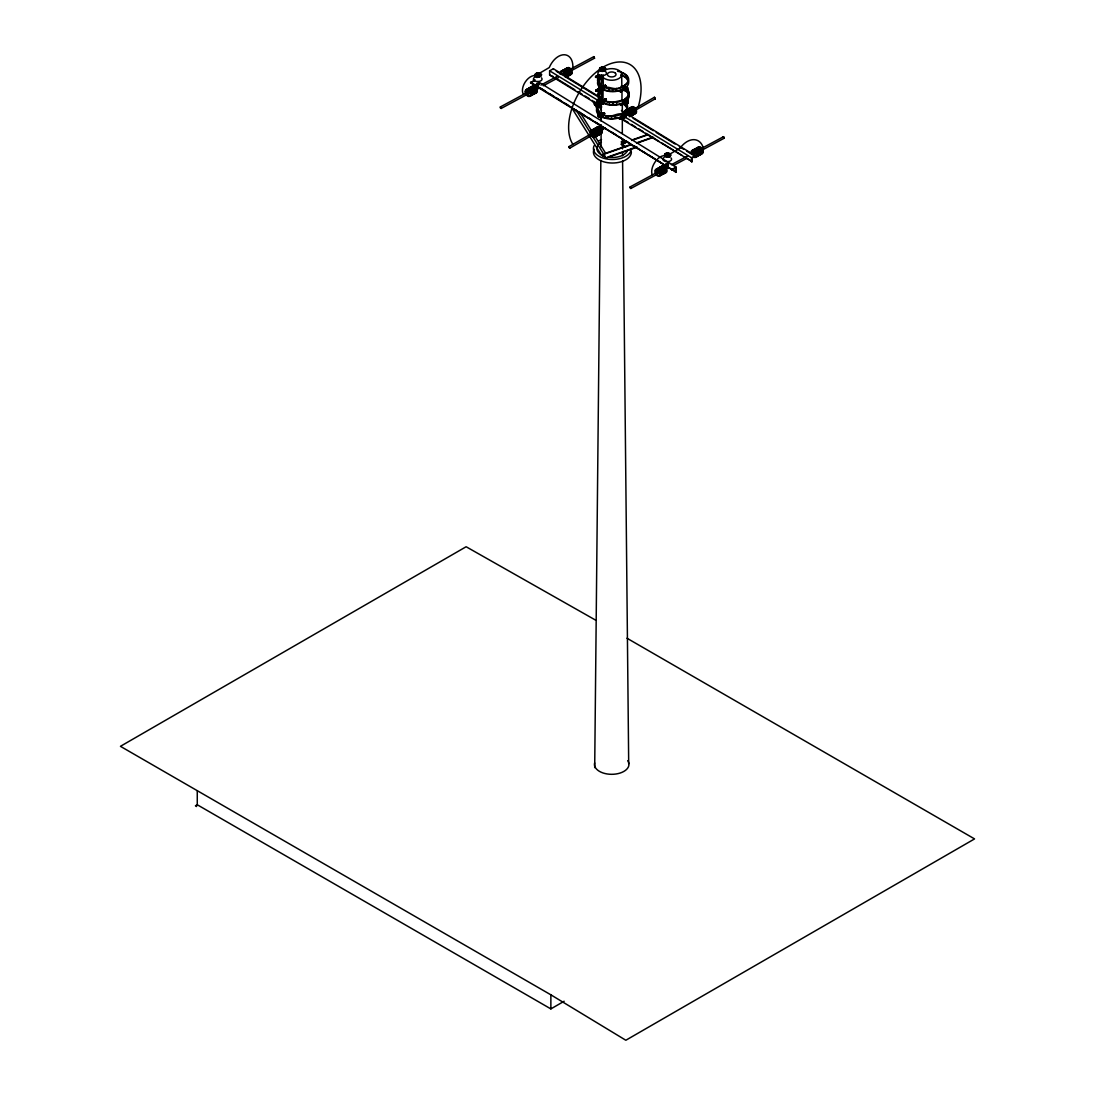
<?xml version="1.0" encoding="UTF-8"?>
<svg xmlns="http://www.w3.org/2000/svg" width="1095" height="1095" viewBox="0 0 1095 1095"><rect width="100%" height="100%" fill="white"/><g stroke="black" fill="none" stroke-linecap="round" stroke-linejoin="round"><path stroke-width="1.5" d="M594.694 767.622L600.84 160.609M600.977 146.935L601.114 133.248M601.169 128.129L601.196 124.707M601.237 121.285L601.278 102.328M601.456 99.056L601.566 88.791M601.593 85.383L601.702 75.117M597.678 102.67C597.938 105.435 595.926 96.757 599.43 101.096M598.075 89.557L599.54 89.708L598.924 86.437L600.977 85.259L599.814 86.327L602.14 87.668C608.286 84.972 616.211 92.158 622.453 86.395C623.876 86.218 625.382 87.326 626.23 88.408C627.64 93.732 620.468 87.668 621.262 91.405M600.347 85.615L599.554 84.644A15.056 8.692 0 0 1 599.554 75.938M625.368 90.789C628.051 89.598 622.371 84.26 620.126 87.819A15.056 8.692 0 0 1 605.07 87.819L604.07 87.34M601.826 114.236C604.727 112.087 601.757 115.235 604.002 115.167A15.056 8.692 0 0 0 619.058 115.167L622.015 114.14L624.67 115.796L624.807 118.096L625.122 115.659L623.37 115.454L624.903 115.016L624.684 116.221M626.422 100.85L625.902 104.422L627.065 101.329M627.367 87.162L627.065 90.118L627.777 89.653C630.022 86.19 621.111 86.341 626.682 84.041A15.056 8.692 0 0 0 617.539 71.284M626.326 115.44L626.053 117.48L625.916 114.729M628.229 101.465L628.229 103.245C626.176 105.709 630.583 97.715 625.259 99.262M698.364 152.684L698.131 151.534M595.653 76.992L596.98 75.76L597.788 76.759M595.981 77.115L596.392 76.321L596.843 77.02M598.322 75.007L595.899 77.375M598.185 75.227C595.201 75.555 597.5 78.785 595.666 76.54M596.31 77.102L596.912 75.829M596.912 76.39L596.269 77.416M598.623 74.912C599.663 76.198 595.502 76.636 599.43 75.295M595.488 76.636C595.899 79.524 599.554 73.379 596.953 77.348M597.528 75.774L598.212 76.034M596.241 91.227L595.94 90.228M595.803 103.792L594.462 104.723L596.734 104.176M596.145 90.721L598.089 89.585M594.64 104.956C597.624 105.448 595.023 102.15 594.612 104.463M598.828 90.118L596.364 89.995L596.679 91.049M598.869 74.665L598.144 75.185M594.763 104.723L595.132 103.573M596.282 90.967C596.652 90.515 600.019 87.997 597.418 90.94M598.842 88.873L596.734 89.749L596.556 91.309M597.569 103.614C595.269 100.986 594.804 106.817 595.844 103.724M596.269 102.998L595.502 104.887M596.953 90.871L597.131 89.544M597.678 76.595L598.431 75.87M595.338 104.778L595.529 104.271M595.748 103.532C597.035 100.576 597.541 104.518 598.404 102.998M598.13 90.132C596.857 91.186 596.967 88.627 599.444 89.735M598.979 76.075L598.5 75.103M597.555 89.379L597.322 90.515M599.252 75.692L597.897 76.801M598.198 89.9C600.375 91.104 597.897 87.395 597.966 90.036M596.255 104.381L595.666 103.354M597.213 102.971C597.158 105.024 596.351 101.465 597.391 103.806M596.967 103.97L597.213 102.574M597.213 102.451L596.446 104.34L595.365 103.436M598.486 90.214L598.253 89.27M598.691 88.955L599.54 88.23L599.143 89.913M599.485 87.6L601.525 89.845L601.525 88.134L600.046 87.271L599.485 89.311L598.842 88.64M596.843 103.806C600.046 103.765 597.459 100.713 598.376 102.862M598.951 89.941L598.486 88.969M599.376 89.215C597.925 86.984 599.129 91.651 596.679 91.186M598.226 103.176L598.376 101.698M598.253 89.461L599.198 89.872L598.951 88.709M598.568 102.56C598.007 101.096 596.255 103.026 597.145 103.943M596.857 102.547L598.157 102.424M598.431 101.876L598.376 103.149L595.475 104.312M600.881 87.942L601.347 88.914L600.594 88.832M603.496 114.482C603.03 111.786 603.044 115.947 599.389 115.317M601.744 103.341L600.922 101.575L600.936 104.641L597.514 108.145L597.021 110.321L597.514 105.462L599.307 102.862L598.431 101.315L597.309 102.396M599.526 116.522L600.731 114.551L601.073 118.137L602.606 117.288L604.002 117.849A15.056 8.692 0 0 0 619.058 117.849L621.727 116.741L624.301 118.137M601.319 74.898L601.347 86.765L605.891 85.807M619.852 90.228C614.459 92.213 608.683 91.145 603.454 89.626C600.676 86.957 606.082 85.232 603.906 87.545M601.757 103.217L599.937 101.192L599.937 102.903L599.937 101.192M601.347 86.505C603.797 86.067 605.59 86.204 603.783 87.025M599.649 114.989L600.868 115.071M603.797 86.614L600.895 86.642L603.851 86.094M604.029 86.231L605.138 85.259M602.578 114.934C601.785 112.114 598.992 117.767 602.729 114.605M602.839 86.587C605.727 83.918 604.043 89.325 604.043 86.272M600.909 115.413L601.675 114.605M604.029 86.122L604.372 86.642M604.864 85.437L604.618 86.176M601.114 114.893C601.292 115.632 600.758 113.948 602.962 114.304C610.066 120.587 618.47 109.993 624.875 115.358M603.838 86.957L605.261 85.3L605.754 86.081M603.742 100.015C605.015 104.312 608.752 95.073 603.427 100.877M604.796 86.929L605.754 86.012M605.193 86.573L605.439 85.287M601.634 115.249L600.854 114.688L601.401 115.55M601.634 114.469L603.194 114.578M604.81 86.683L605.946 86.163M604.276 85.78L605.48 86.409L605.384 85.451M601.1 114.332C603.619 111.827 606.26 114.222 603.454 113.182M606.397 99.741C604.686 99.166 602.825 100.316 604.741 100.918M605.275 99.139C606.876 101.616 603.701 96.894 604.549 103.258L608.136 104.367M602.975 113.332L604.221 113.866L603.496 113.51M605.07 100.494L603.769 99.919L602.401 101.287M604.727 99.96L606.274 100.028M602.524 114.482L602.592 113.551L603.112 114.099M604.221 112.977L602.401 113.798L603.167 113.223M625.847 102.369L626.778 102.163L623.383 99.932L613.049 102.259L604.016 101.096L604.303 100.056M603.413 113.004L602.442 113.565L603.879 114.263M604.974 100.548L604.837 99.864M602.825 113.346C605.686 112.251 602.948 115.057 603.742 113.415M603.797 112.785C602.839 112.525 605.015 114.619 604.194 112.648M605.165 99.316L605.631 100.288M605.275 99.426L605.07 100.11M605.768 100.288L605.549 99.097M606.028 99.837L604.933 100.808L605.193 100.069M622.083 91.036L620.331 91.829L620.454 90.392M620.098 91.213C620.783 88.353 622.658 92.226 620.851 90.748M623.164 90.173C622.932 88.736 620.947 92.213 620.865 90.775M620.057 91.09L620.797 90.296M622.056 90.091C623.438 89.858 621.016 90.351 620.441 91.638M620.372 90.461L621.755 90.269M621.741 89.886L623.041 88.9L623.151 90.31M620.276 104.668L625.026 101.835M621.686 117.028C620.769 117.863 617.854 119.957 620.564 117.055M620.304 104.723C621.057 105.709 622.549 102.752 622.768 104.093M622.672 90.105L623.753 88.49L621.96 89.544M621.837 117.275L619.264 118.424M621.07 103.915C621.44 104.764 622.521 104.737 624.862 101.821M622.261 89.379L622.439 90.721L624.711 88.462M620.797 105.161L621.741 104.614L620.769 104.093M621.084 90.05L621.385 91.323L622.713 90.324M622.932 89.585C624.889 89.229 623.329 88.093 623.342 90.283L624.862 88.722M619.606 118.849L619.606 117.712L619.168 118.807M620.208 118.37L619.962 117.507M619.045 118.137C621.207 119.752 617.046 117.795 621.248 118.233M621.714 104.983L621.604 103.97M622.247 103.231C620.181 105.353 622.316 104.586 623.055 102.916M623.164 89.927L625.135 89.831L624.506 87.723L623.014 88.585L623.876 89.106M623.37 90.05L624.123 89.379M621.618 118L620.673 117.097L622.453 117.439M622.959 100.357C620.468 110.937 627.134 96.1 620.578 101.411A15.056 8.692 0 0 1 605.521 101.411L604.522 100.932M621.193 116.713L621.139 117.904M622.672 103.067L622.644 103.929M620.906 118.328L620.92 117.466M622.795 116.344L620.427 117.165L620.906 118.205L621.85 117.863L620.454 118.233M622.699 104.189L622.111 104.244M625.149 87.778C624.177 88.449 628.42 87.668 624.369 88.175M622.138 116.166L621.371 118.055L623.041 116.207M623.151 115.947C620.003 117.083 623.849 117.329 621.139 116.754M623.835 102.314C625.053 103.272 623.11 103.122 620.578 104.093A15.056 8.692 0 0 1 605.521 104.093C603.194 103.573 603.756 99.809 605.603 100.398M621.809 116.672L624.068 117.179L623.438 115.071L621.946 115.933L622.809 116.453M623.835 103.245C628.065 102.807 620.509 101.63 625.587 103.423L624.958 101.315L623.726 101.602L623.726 103.053M623.808 102.643L624.259 103.601L624.396 102.081M622.713 115.988L621.7 116.371L622.439 116.084M623.876 103.505L625.272 103.012M622.425 116.084L622.507 117.48L623.274 116.07M623.644 115.796L623.37 117.014L622.672 115.947M625.615 114.058A15.056 8.692 0 0 0 623.219 103.56L625.067 102.862M623.726 115.126L624.916 114.77M622.631 117.261L623.986 116.426M624.67 115.153L623.493 115.386M626.942 101.233L626.326 101.192M627.065 102.998L625.806 102.725L626.189 101.89M536.632 76.937L536.523 76.185C549.758 69.834 533.046 83.179 535.893 74.214L536.509 73.214L539.63 73.228M535.058 75.445L535.893 73.502M541.081 74.665L539.63 76.185L536.523 76.185M599.54 69.574L601.702 67.165L604.098 67.356L599.978 70.436L599.54 69.574A49.33 28.511 -60.1 0 0 572.959 144.458M601.702 67.165L599.622 68.424L599.978 70.436C603.14 73.735 608.601 67.863 602.469 67.794M670.605 155.463L670.167 153.902L669.77 156.708L666.157 157.023L664.583 155.545L665.418 154.299M652.319 174.967A12.045 6.762 -58.6 0 1 654.837 162.361A12.045 6.762 -58.6 0 1 665.021 155.709C675.41 152.821 663.146 151.274 664.706 155.996M670.605 154.765C670.551 157.543 665.897 155.449 666.157 157.023L668.799 155.394M600.156 115.646L600.156 116.44L599.471 116.043M598.089 80.291L600.033 76.102L600.033 78.785L598.089 82.974L598.089 80.291L600.881 85.218M598.541 93.883L600.484 89.694L600.484 92.377L598.541 96.565L598.541 93.883L599.033 98.728M603.044 74.898L603.372 87.066M601.319 102.916L602.825 103.56M527.489 92.09L528.296 91.665M597.295 132.796L597.295 131.989M664.528 170.355L664.035 168.685M561.858 73.926L562.939 73.844L563.487 75.719M564.733 75.035L564.418 73.392M571.015 71.627L571.015 70.573M593.777 56.653L594.489 58.199L593.777 56.653L569.551 69.669M629.132 114.113L629.132 113.059M630.378 113.428L630.241 112.06M697.022 153.574L697.022 152.52M595.885 76.623L597.213 77.102L596.734 76.007M596.351 76.349L597.145 75.692M596.57 77.553L597.336 77.102M595.872 90.461L596.652 89.817M598.253 89.872L598.308 88.873M597.706 90.146L597.487 90.871L596.884 90.242M599.225 89.01L599.321 87.504M597.802 90.242L599.225 89.42M599.485 88.189L598.801 89.174M597.117 102.574L595.31 103.669L595.434 104.846M604.796 85.615L603.331 86.888M596.2 104.477L598.021 103.464M603.975 87.477L604.714 86.847M597.651 102.328L598.513 101.999M597.541 101.835L599.033 100.973L599.047 101.986M598.363 101.917L599.088 102.451M605.508 86.587L604.317 86.833M601.702 102.519L600.922 101.575L601.511 101.986M601.087 101.465L600.785 102.533L601.757 102.355M599.033 96.045L601.579 98.988L600.279 99.919L602.592 101.26L604.385 100.329M603.783 99.905L603.92 100.425M603.879 101.246L604.002 103.573L602.592 104.381L599.499 102.601L599.499 99.919L600.936 99.084M599.006 115.454L600.347 115.536M597.021 107.638L600.347 114.77M600.142 114.893L601.333 114.414L601.826 115.235M602.209 114.003L601.675 114.975M602.332 115.153L602.291 114.414M603.797 114.332L603.153 114.469M603.742 113.018L604.495 113.825L602.839 114.893M620.29 90.721L621.454 90.817M621.002 90.31L622.097 89.434M620.974 91.638L621.248 90.885M599.512 88.298L598.732 88.763L602.14 90.803L603.55 89.982C604.604 83.644 602.223 90.474 605.07 90.502A15.056 8.692 0 0 0 620.126 90.502L623.041 89.242M622.398 90.83L621.85 89.694L623.069 89.051M623.876 87.655L623.014 88.585M623.096 89.858L624.533 90.187L624.903 89.106M625.738 88.462L625.642 87.792M625.437 102.355C622.028 102.492 622.521 104.408 620.578 105.298M623.315 104.148L623.452 103.135L622.672 103.587M622.193 103.628L621.946 104.367M624.793 101.972L624.259 103.039M623.466 102.177L624.328 101.246M625.875 101.671L626.094 100.986M623.301 102.615L624.985 103.779L625.847 102.848M618.839 118.082L619.619 117.603M625.751 102.3L623.548 100.384M627.052 101.78L625.984 102.396M620.071 117.439C622.371 117.014 620.755 118.328 621.481 114.099M620.14 118.849L620.413 118.096M622.603 115.892L621.96 117.439M621.084 118.301L621.193 117.275M622.809 115.002L621.946 115.933M621.495 117.754L621.85 116.7L624.068 117.179M623.466 117.535L624.328 116.604M625.218 99.097L627.134 97.619A15.056 8.692 0 0 0 627.134 88.928M601.1 71.066C603.222 71.722 610.421 65.344 600.991 70.313L600.991 71.011L605.111 67.931M537.07 86.56L537.084 87.86M661.9 171.888L661.9 170.601M724.288 138.162L723.357 136.711L724.288 138.162L701.84 150.248M536.413 84.726L537.07 83.371L536.413 84.726L538.357 85.369L538.357 83.371L539 84.726M536.413 84.014L539 84.014M603.468 88.75L602.825 89.393L602.825 87.285M665.938 164.113L667.882 163.47L667.882 165.468L666.595 165.468L665.938 164.113L668.525 164.113M665.938 164.811L668.525 164.811M528.899 91.556L500.333 106.94L500.333 107.926L501.168 108.446L528.228 93.869M501.168 108.446L500.333 106.94M594.489 58.199L570.385 71.175M631.35 110.061L632.13 110.006M699.253 149.522L700.02 149.468M596.036 76.294L595.461 77.252M596.378 76.13L598.897 74.816L598.855 75.911M597.432 75.596L599.554 75.062A4.312 2.491 0 0 0 605.918 74.46L606.343 73.858A4.312 2.491 0 0 0 605.234 71.462M599.43 75.747L597.24 76.554M596.104 90.584L597.432 89.338M596.707 91.35L597.76 90.556M604.481 87.217L605.343 86.094M594.393 104.121L595.201 103.505L595.557 104.655M594.859 103.874L596.57 103.341M596.364 104.422L597.418 103.628M604.823 99.289L603.824 100.329M622.85 89.023L625.396 89.256M620.66 91.857L621.522 90.885M624.821 88.038L625.861 87.381M625.916 88.668L626.6 88.189M600.813 114.482L599.389 115.235M601.771 113.921L600.607 115.591M599.54 115.03L602.88 113.757M592.573 133.001L569.003 146.607L569.003 147.606L569.865 148.099L593.435 134.493M604.563 113.894L603.359 114.414M569.865 148.099L569.126 146.566M620.619 104.942L621.618 103.573M622.768 104.49L623.999 102.725M624.424 103.532L625.505 102.67M619.825 119.054L620.892 118.274M620.536 118.643L622.111 117.275M623.726 116.59L622.371 116.59M654.44 97.277L655.303 98.769L654.44 97.277L633.813 109.185M537.097 83.672L537.713 84.52L538.138 83.59M537.097 84.37L537.932 85.205L538.138 84.288M600.033 78.785L602.004 77.307M630.104 116.33A3.874 2.176 61.4 0 0 628.598 110.992A3.874 2.176 61.4 0 0 625.122 111.225L623.041 112.949L626.053 114.674L625.587 116.207M667.841 165.167C666.855 162.772 666.595 166.618 667.238 164.811M601.073 115.016L598.746 113.675L599.923 112.539M528.283 91.35L529.104 91.432M657.506 171.354L657.356 172.736M662.995 171.299L662.981 169.615M537.891 76.089L540.643 73.803M599.978 69.738L604.098 67.356M598.924 86.532L599.622 86.122M598.924 88.367L599.499 86.081M599.239 86.341L602.14 88.12L603.701 87.258M597.391 100.288L599.814 100.863M601.045 100.808L601.949 101.287M624.506 87.723L623.274 88.011M624.314 87.887L624.52 89.037M601.976 101.725L601.415 103.751L601.976 101.725L600.498 100.863M623.904 90.118L623.507 88.736M603.728 103.286L602.592 103.943L600.279 102.601M601.073 118.137L597.979 116.357L597.979 113.675L599.417 112.826L598.486 111.977A15.056 8.692 0 0 1 598.486 103.286M598.417 114.934L600.457 115.468L600.457 117.179L598.417 114.934L598.417 116.645M623.726 101.602L624.958 101.315M625.806 100.877L626.491 100.288L627.832 101.561M625.245 103.204L626.094 101.383M625.806 102.56L627.818 100.754M599.937 128.745L602.88 127.047M622.206 115.345L623.438 115.071M622.836 115.413L624.123 115.742M624.725 115.892L626.299 114.51L626.696 115.084M602.277 129.388L605.22 127.691M622.836 117.466L623.438 117.124L622.316 116.07M636.154 109.828L655.303 98.769M625.546 116.754L624.287 116.481M666.047 156.284L679.995 148.222A21.051 13.592 -66.7 0 1 703.442 148.537M564.158 1001.241L550.867 1008.906L197.264 804.757L195.403 805.824L196.621 806.522M657.219 172.326L630.036 186.958L630.022 187.82L630.857 188.463L657.917 173.9M630.857 188.463L630.145 186.903M601.744 106.968L549.622 75.035L549.622 70.805L553.386 68.752L601.169 98.03M549.622 75.035L553.139 76.458M624.916 116.946L691.534 157.748L695.298 155.709L692.163 158.118L692.163 161.636L622.028 119.396M537.864 81.523L676.108 167.124L676.108 172.052L530.569 82.823L534.976 79.743M530.569 82.823L534.346 80.784M540.93 85.081L557.506 76.157M543.271 85.78L558.341 77.663M671.358 164.715L687.742 155.901M692.204 153.492L696.666 151.083M701.142 148.674L723.603 136.656M673.548 165.468L686.948 158.255M530.569 82.125L671.687 169.492L676.108 167.124M667.663 164.537C668.032 162.211 665.623 165.605 667.238 164.113M624.342 142.651L627.408 141.57M632.007 139.968L647.35 134.603M627.106 142.063L620.961 144.198L625.71 147.072M631.705 140.447L648.582 134.548M603.304 154.066L630.925 144.417M636.879 142.788L652.374 137.368M636.565 143.281L653.619 137.313M608.081 156.927L635.976 147.182M637.222 147.127L606.219 157.954L601.47 155.093L630.624 144.91L635.908 146.675M596.31 76.321L596.145 76.472M596.693 77.334L598.527 76.212L598.034 75.377M597.678 89.201L599.417 88.668M604.235 87.189L605.631 86.546M597.172 91.077L596.269 91.282M624.437 88.106L625.669 87.545M622.576 89.16L624.259 88.982M623.466 90.064L624.711 89.284M604.44 99.508L605.932 99.111M601.059 101.274L602.031 101.287M597.514 103.587L599.116 102.355M625.628 101.26L626.655 101.123M622.507 104.463L623.945 103.806M621.796 104.874L623 104.353M620.892 105.435L622.056 104.901M623.397 115.413L624.602 114.893M620.797 116.919L622.001 116.385M621.303 116.795L620.208 117.849M621.686 117.808L622.904 117.288M541.081 75.363L540.15 74.159L536.509 73.214M617.977 104.367L620.304 103.82M605.439 117.849L611.53 118.684L617.621 117.849M670.167 154.6L666.745 153.136M537.234 86.464L538.11 86.861M598.445 129.361L599.321 129.757M609.299 101.972L609.299 104.655L613.049 104.942L616.813 104.655L616.813 101.972M601.292 101.26L602.825 101.452L602.825 100.151M596.843 75.856L597.541 75.897M596.611 75.993L597.336 76.664M603.701 86.108L604.426 86.286M600.717 87.655L601.114 87.819M600.594 88.052L601.128 88.873M596.118 90.132L597.076 90.899M605.905 98.878L605.357 100.316M625.957 101.082L626.682 101.986M604.96 99.44L604.166 100.247M626.682 102.205L625.916 102.081M625.97 102.601L626.463 101.876M623.123 102.725L623.917 102.862M597.432 102.246L598.13 102.04M601.702 102.615L600.991 102.287M620.482 104.367L621.235 104.778M595.776 103.204L596.474 103.245M597.213 103.902L595.899 103.217M594.544 104.025L595.256 104.463M600.525 114.674L601.73 115.303M626.655 112.607L627.955 114.044L626.874 114.674M622.918 89.023L623.274 86.45M602.88 129.593C605.384 129.361 601.045 125.419 602.058 128.69M592.833 135.055C595.351 134.822 590.999 130.88 592.012 134.151M660.846 169.629L661.736 170.3M623.26 88.873L623.972 89.544M621.371 89.968L622.206 90.721M620.906 91.364L620.126 91.706M604.577 85.684L604.987 86.532M623.219 103.272L622.398 103.587M623.493 103.738L622.795 103.286M622.316 104.641L622.316 133.535M604.276 117.576L602.25 117.014L602.209 114.058M693.737 154.997C696.365 155.312 692.368 150.754 692.971 153.998M598.103 99.878L597.514 102.793M623.041 86.779L623.383 89.694M620.892 72.434A14.509 8.377 0 0 1 626.203 83.877L624.123 85.643L627.12 87.326L627.12 88.585M627.106 101.192L626.011 100.562L626.011 101.821M601.525 89.845L600.046 88.982L600.046 87.271M599.814 89.01L602.14 90.351M626.299 114.51L623.712 112.99L625.615 111.375A15.056 8.692 0 0 0 625.615 102.684M599.499 99.919L602.592 101.698L603.92 100.767M597.979 113.675L601.073 115.454M600.457 117.179L598.979 116.33L598.979 114.619M598.746 116.357L601.073 117.699M595.913 620.304L466.128 546.747L120.436 746.325L550.867 994.821L625.834 1040.25L974.564 838.907L626.983 638.234M532.676 89.27L533.58 90.461M591.971 135.26C594.64 136.081 591.04 131.03 591.273 134.192M621.44 110.458L695.298 155.709M556.274 71.23L562.077 74.788M564.965 76.554L596.83 96.073M625.792 113.825L630.131 116.481M633.033 118.26L653.304 130.675M656.192 132.454L675.026 143.993M679.365 146.648L683.718 149.303M686.606 151.083L695.298 156.407M549.622 70.805L598.855 100.973M556.041 78.238L574.861 89.776M577.763 91.542L582.102 94.211M585.004 95.977L589.343 98.646M593.682 101.301L598.034 103.97M622.644 119.054L628.448 122.599M631.336 124.365L635.689 127.034M638.577 128.813L642.929 131.468M645.817 133.248L658.848 141.228M661.75 143.007L673.329 150.097M676.231 151.876L682.021 155.422M686.373 158.091L692.163 161.636M540.738 88.243L545.064 90.912M549.375 93.595L553.7 96.264M556.575 98.044L560.9 100.726M565.225 103.395L568.1 105.175M581.062 113.209L583.936 114.989M588.261 117.658L591.136 119.451M595.461 122.12L599.786 124.789M611.297 131.934L615.623 134.603M619.948 137.272L622.822 139.065M625.697 140.844L630.022 143.513M635.784 147.086L638.659 148.865M642.984 151.548L645.858 153.327M648.746 155.107L654.509 158.679M657.383 160.459L661.708 163.128M671.783 169.369L676.108 172.052M624.246 85.807L624.287 88.517M627.49 101.014L624.574 99.234L626.655 97.469A14.509 8.377 0 0 0 626.655 89.092M597.103 76.801L597.911 76.404M624.082 103.491L623.383 103.135M597.993 89.489L597.528 89.763M604.016 99.987L604.741 100.124M601.648 101.506L601.319 88.75M622.302 116.522L622.206 113.798M619.962 117.63L620.304 118.383M604.413 112.867L604.508 113.688L603.879 113.291M600.922 98.92L600.005 98.222A15.056 8.692 0 0 1 600.005 89.53M701.279 148.783L701.895 149.481M633.375 109.322L634.005 110.02A3.874 2.176 61.4 0 1 632.814 114.537M567.73 70.929L568.36 71.627M573.835 108.843L577.133 111.745L605.74 157.365L600.963 154.491L571.453 107.406M667.129 168.178L668.169 168.479L668.005 166.892M656.466 173.982C659.573 175.501 655.399 169.561 656.097 173.421M594.079 132.276L594.667 133.042M531.622 90.077L532.389 91.446M600.881 100.808L601.702 101.548M598.116 75.733L597.952 76.144M623.014 103.957L622.822 103.833A14.509 8.377 0 0 1 627.079 109.719M700.252 149.645L700.786 150.467M632.349 110.184L632.896 111.006M566.704 71.791L567.333 72.927M537.248 88.148L538.494 88.709L538.316 87.121M664.706 155.285L665.021 156.407L669.045 153.273M699.212 150.562L699.65 151.753M631.309 111.101L631.76 112.292M565.663 72.708L566.115 73.899M575.888 109.828L577.133 111.745M622.111 139.352L624.793 143.637M597.021 103.313L601.497 110.431M621.166 141.802L623.849 146.087M592.231 100.398L602.072 116.097M579.871 112.142L591.492 130.675M595.064 136.382L605.795 153.492M599.526 130.018L599.868 130.921M603.016 100.918L603.153 100.48M598.431 130.989L598.609 131.879M529.063 92.541L529.255 93.431M624.068 101.821L624.328 102.697M623.466 116.084L623.726 116.96M619.743 118.15L619.962 118.588M598.144 101.479L598.636 102.875M535.058 74.747L535.496 76.308L539.52 73.187M622.001 90.611L621.96 99.385M596.953 102.725L597.213 103.697M605.699 69.779A10.074 5.817 0 0 1 621.7 73.776L621.837 87.436M622.384 140.365L622.466 148.906M622.494 152.328L622.535 155.736M622.59 160.855L628.694 763.626M691.534 157.748L691.534 161.978M675.478 172.394L675.478 168.165L671.687 170.204L671.687 169.492M670.482 154.313L670.523 155.914M670.236 155.641L670.236 156.339M669.77 155.996L669.77 156.708M669.154 156.284L669.154 156.982M668.443 156.462L668.443 157.174M668.306 153.108L668.306 153.82M667.882 163.47L667.882 164.168M667.882 164.756L667.882 165.468M667.663 156.53L667.663 157.242M667.526 153.067L667.526 153.765M666.882 156.489L666.882 157.187M666.595 163.47L666.595 164.168M666.595 164.756L666.595 165.468M666.034 153.314L666.034 154.025M664.952 153.971L664.952 154.669M664.679 154.395L664.583 155.545M626.491 100.288L626.491 101.548M623.219 113.182L623.219 115.865M622.85 100.015L622.85 102.697M622.494 86.765L622.494 89.448M616.348 88.38L616.348 91.063M615.28 115.728L615.28 118.411M613.049 102.259L613.049 104.942M612.598 88.668L612.598 91.35M611.53 116.015L611.53 118.684M608.847 88.38L608.847 91.063M607.78 115.728L607.78 118.411M605.425 68.342L605.467 69.943M605.179 69.669L605.179 70.367M604.714 70.025L604.714 70.737M604.111 70.313L604.111 71.024M603.988 67.301L603.988 68.013M603.386 70.504L603.386 71.202M603.249 67.137L603.249 67.849M603.044 88.75L603.044 101.219M602.784 117.302L602.674 114.605L602.483 117.329M602.606 70.573L602.606 71.271M602.592 101.26L602.592 104.381M602.14 88.12L602.14 90.803M601.826 70.518L601.826 71.23M601.525 101.452L601.525 103.56M600.977 67.343L600.977 68.054M600.361 67.63L600.361 68.342M599.909 67.999L599.909 68.698M599.882 113.018L599.882 115.7M599.622 68.424L599.649 70.025M599.047 86.327L599.047 89.01M599.033 91.706L599.033 94.389M598.965 103.45L598.965 106.133M598.582 78.128L598.582 80.811M597.514 105.462L597.514 108.145M553.386 68.752L553.386 69.464M550.867 994.821L550.867 1008.906M540.957 74.214L540.998 75.815M540.711 75.541L540.711 76.239M540.246 75.911L540.246 76.609M539.63 76.185L539.63 76.896M538.781 73.023L538.781 73.721M538.918 76.376L538.918 77.074M538.357 84.657L538.357 85.369M538.138 76.445L538.138 77.143M538.001 72.968L538.001 73.666M537.221 73.036L537.221 73.735M537.358 76.39L537.358 77.102M537.07 84.657L537.07 85.369M535.428 73.871L535.428 74.569M535.154 74.296L535.181 75.897M197.264 790.672L197.264 804.757M621.7 73.776A10.074 5.817 0 0 1 607.711 79.784L605.453 79.004A10.074 5.817 0 0 1 603.619 77.909M602.715 67.343A52.204 30.646 -59.8 0 1 638.015 107.502M523.465 94.471A11.566 6.994 -57.6 0 1 525.107 82.221A11.566 6.994 -57.6 0 1 535.496 75.61L549.266 67.548A18.026 11.607 -66.6 0 1 564.212 54.75A18.026 11.607 -66.6 0 1 572.836 67.931M627.736 760.683A17.246 9.951 0 0 1 613.693 774.247A17.246 9.951 0 0 1 594.64 762.914M626.586 104.86A14.509 8.377 0 0 1 625.135 111.225M598.486 114.66A15.056 8.692 0 0 1 596.98 108.063M624.355 90.036A14.509 8.377 0 0 1 628.106 98.126M627.134 91.61A15.056 8.692 0 0 1 627.134 100.302M621.631 85.752A15.056 8.692 0 0 1 624.752 87.135M621.344 86.026A14.509 8.377 0 0 1 624.355 87.354M598.5 98.81A15.056 8.692 0 0 1 600.005 92.213M620.892 75.117A14.509 8.377 0 0 1 628.147 82.371M621.166 74.843A15.056 8.692 0 0 1 626.682 86.724M599.554 87.326A15.056 8.692 0 0 1 598.048 80.715M661.722 166.919A3.874 2.176 61.4 0 1 664.597 166.125A3.874 2.176 61.4 0 1 666.992 170.779A3.874 2.176 61.4 0 1 664.528 172.394M657.506 169.041A3.75 2.094 61.4 0 1 661.859 170.656A3.75 2.094 61.4 0 1 660.449 174.803M656.042 170.163A3.874 2.176 61.4 0 1 660.299 170.642A3.874 2.176 61.4 0 1 659.71 175.734M658.889 167.836A3.874 2.176 61.4 0 1 663.296 170.163A3.874 2.176 61.4 0 1 661.9 174.297M658.533 169.205A3.874 2.176 61.4 0 1 658.615 168.438M659.245 168.096A3.874 2.176 61.4 0 1 662.27 167.631A3.874 2.176 61.4 0 1 664.473 172.353A3.874 2.176 61.4 0 1 661.832 173.653M656.849 169.136A3.874 2.176 61.4 0 1 661.407 171.19A3.874 2.176 61.4 0 1 659.669 175.2M655.385 173.421A3.723 2.08 61.4 0 1 656.918 169.574A3.723 2.08 61.4 0 1 659.915 175.09A3.723 2.08 61.4 0 1 655.85 174.283M655.535 170.533A3.723 2.08 61.4 0 1 658.204 169.574A3.723 2.08 61.4 0 1 660.613 173.995A3.723 2.08 61.4 0 1 658.355 175.72M657.684 175.31A3.723 2.08 61.4 0 1 657.041 174.694M657.999 169.397A3.75 2.094 61.4 0 1 660.504 168.069A3.75 2.094 61.4 0 1 663.118 172.38A3.75 2.094 61.4 0 1 661.079 174.461M661.093 167.261A3.874 2.176 61.4 0 1 663.967 166.454A3.874 2.176 61.4 0 1 666.362 171.121A3.874 2.176 61.4 0 1 663.912 172.736M660.436 167.781A3.874 2.176 61.4 0 1 664.679 168.26A3.874 2.176 61.4 0 1 664.104 173.338M659.806 168.124A3.874 2.176 61.4 0 1 662.557 167.029A3.874 2.176 61.4 0 1 665.103 171.614A3.874 2.176 61.4 0 1 662.817 173.489M596.967 128.799A3.874 2.176 61.4 0 1 599.417 126.897A3.874 2.176 61.4 0 1 602.264 131.564A3.874 2.176 61.4 0 1 599.814 133.467M592.655 130.811A3.75 2.094 61.4 0 1 596.638 130.894A3.75 2.094 61.4 0 1 596.364 136.013M591.505 130.551A3.874 2.176 61.4 0 1 594.749 130.716A3.874 2.176 61.4 0 1 596.57 135.52A3.874 2.176 61.4 0 1 593.641 136.191M593.901 129.511A3.874 2.176 61.4 0 1 598.349 130.784A3.874 2.176 61.4 0 1 597.186 135.383M594.448 129.935A3.874 2.176 61.4 0 1 598.417 129.607A3.874 2.176 61.4 0 1 598.445 135.109M591.957 130.907A3.874 2.176 61.4 0 1 594.694 129.812A3.874 2.176 61.4 0 1 597.254 134.384A3.874 2.176 61.4 0 1 594.955 136.273M590.657 134.493A3.723 2.08 61.4 0 1 592.203 130.647A3.723 2.08 61.4 0 1 595.201 136.163A3.723 2.08 61.4 0 1 591.122 135.356M590.999 130.962A3.723 2.08 61.4 0 1 594.558 131.66A3.723 2.08 61.4 0 1 595.475 136.574A3.723 2.08 61.4 0 1 591.752 135.013M593.422 129.771A3.75 2.094 61.4 0 1 597.774 131.386A3.75 2.094 61.4 0 1 596.364 135.534M596.378 128.334A3.874 2.176 61.4 0 1 599.252 127.54A3.874 2.176 61.4 0 1 601.648 132.194A3.874 2.176 61.4 0 1 599.184 133.809M595.721 128.854A3.874 2.176 61.4 0 1 598.459 127.759A3.874 2.176 61.4 0 1 601.018 132.344A3.874 2.176 61.4 0 1 598.719 134.233M595.269 128.498A3.874 2.176 61.4 0 1 599.841 130.551A3.874 2.176 61.4 0 1 598.089 134.575M595.091 130.018A3.874 2.176 61.4 0 1 595.091 129.196M532.033 87.162A3.874 2.176 61.4 0 1 534.908 86.354A3.874 2.176 61.4 0 1 537.303 91.008A3.874 2.176 61.4 0 1 534.839 92.623M527.817 89.27A3.75 2.094 61.4 0 1 532.17 90.885A3.75 2.094 61.4 0 1 530.76 95.046M526.353 90.406A3.874 2.176 61.4 0 1 529.104 89.311A3.874 2.176 61.4 0 1 531.65 93.883A3.874 2.176 61.4 0 1 529.364 95.771M528.666 95.361A3.874 2.176 61.4 0 1 527.995 94.731M528.844 89.434A3.874 2.176 61.4 0 1 531.486 87.874A3.874 2.176 61.4 0 1 534.168 92.664A3.874 2.176 61.4 0 1 531.527 94.225M529.556 88.325A3.874 2.176 61.4 0 1 532.813 88.052A3.874 2.176 61.4 0 1 534.702 93.089A3.874 2.176 61.4 0 1 531.458 93.362M526.982 90.064A3.874 2.176 61.4 0 1 531.226 90.543A3.874 2.176 61.4 0 1 530.651 95.621M525.997 92.418A3.723 2.08 61.4 0 1 528.077 89.557A3.723 2.08 61.4 0 1 530.897 94.745A3.723 2.08 61.4 0 1 527.352 94.923M528.447 88.928A3.75 2.094 61.4 0 1 532.8 90.556A3.75 2.094 61.4 0 1 531.39 94.704M531.362 88.298A3.874 2.176 61.4 0 1 534.045 86.532A3.874 2.176 61.4 0 1 536.659 91.624A3.874 2.176 61.4 0 1 533.525 92.5M530.746 88.011A3.874 2.176 61.4 0 1 533.484 86.929A3.874 2.176 61.4 0 1 536.044 91.501A3.874 2.176 61.4 0 1 533.744 93.39M530.117 88.353A3.874 2.176 61.4 0 1 532.868 87.258A3.874 2.176 61.4 0 1 535.414 91.843A3.874 2.176 61.4 0 1 533.128 93.732M691.219 153.396A3.874 2.176 61.4 0 1 693.121 150.48A3.874 2.176 61.4 0 1 696.091 150.083A3.874 2.176 61.4 0 1 698.281 154.819A3.874 2.176 61.4 0 1 695.626 156.079M693.121 150.48A3.874 2.176 61.4 0 1 696.379 155.079A3.874 2.176 61.4 0 1 693.901 157.201M695.571 149.782A3.75 2.094 61.4 0 1 699.554 149.878A3.75 2.094 61.4 0 1 699.281 154.984M696.735 149.235A3.874 2.176 61.4 0 1 699.39 147.702A3.874 2.176 61.4 0 1 702.046 152.492A3.874 2.176 61.4 0 1 699.39 154.039M694.244 150.207A3.874 2.176 61.4 0 1 696.995 149.139A3.874 2.176 61.4 0 1 699.541 153.724A3.874 2.176 61.4 0 1 697.228 155.586M693.614 150.549A3.874 2.176 61.4 0 1 697.871 151.055A3.874 2.176 61.4 0 1 697.269 156.12M696.105 149.577A3.874 2.176 61.4 0 1 698.528 147.907A3.874 2.176 61.4 0 1 701.389 152.26A3.874 2.176 61.4 0 1 699.459 154.696M698.09 148.687A3.723 2.08 61.4 0 1 700.376 146.99A3.723 2.08 61.4 0 1 703.154 151.137A3.723 2.08 61.4 0 1 701.361 153.546M697.542 148.277A3.723 2.08 61.4 0 1 701.785 149.413A3.723 2.08 61.4 0 1 700.732 153.889M695.079 149.426A3.75 2.094 61.4 0 1 698.117 149.29A3.75 2.094 61.4 0 1 700.047 153.902A3.75 2.094 61.4 0 1 697.351 154.847M691.766 151.37A3.874 2.176 61.4 0 1 695.859 151.89A3.874 2.176 61.4 0 1 695.831 157.146M692.341 151.63A3.874 2.176 61.4 0 1 694.764 149.96A3.874 2.176 61.4 0 1 697.625 154.313A3.874 2.176 61.4 0 1 695.681 156.736M629.064 108.939A3.75 2.094 61.4 0 1 632.102 108.802A3.75 2.094 61.4 0 1 634.032 113.415A3.75 2.094 61.4 0 1 631.336 114.359M624.451 112.361A3.874 2.176 61.4 0 1 627.64 111.019A3.874 2.176 61.4 0 1 629.488 116.672M630.446 107.721A3.874 2.176 61.4 0 1 634.867 110.089A3.874 2.176 61.4 0 1 633.444 114.208M630.09 109.089A3.874 2.176 61.4 0 1 630.186 108.323M628.133 108.87A3.874 2.176 61.4 0 1 632.349 111.457A3.874 2.176 61.4 0 1 631.254 115.632M627.161 109.705A3.874 2.176 61.4 0 1 631.226 110.91A3.874 2.176 61.4 0 1 631.226 115.933M629.557 108.665A3.874 2.176 61.4 0 1 634.005 109.979M631.528 107.789A3.723 2.08 61.4 0 1 635.771 108.925A3.723 2.08 61.4 0 1 634.717 113.401M630.898 108.131A3.723 2.08 61.4 0 1 633.772 107.611A3.723 2.08 61.4 0 1 635.921 112.142A3.723 2.08 61.4 0 1 633.43 113.456M628.735 108.747A3.75 2.094 61.4 0 1 633.006 111.348A3.75 2.094 61.4 0 1 631.377 115.057M625.697 111.485A3.874 2.176 61.4 0 1 629.379 110.814A3.874 2.176 61.4 0 1 630.241 116.508M626.326 111.142A3.874 2.176 61.4 0 1 630.008 110.472A3.874 2.176 61.4 0 1 630.871 116.166M564.965 69.327A3.75 2.094 61.4 0 1 569.236 71.928A3.75 2.094 61.4 0 1 567.621 75.637M560.188 74.173A3.874 2.176 61.4 0 1 562.556 71.462A3.874 2.176 61.4 0 1 565.321 76.951M565.786 69.259A3.874 2.176 61.4 0 1 570.249 70.559A3.874 2.176 61.4 0 1 569.058 75.131M563.391 70.299A3.874 2.176 61.4 0 1 567.73 71.928A3.874 2.176 61.4 0 1 566.868 76.568M562.762 70.641A3.874 2.176 61.4 0 1 566.84 71.832A3.874 2.176 61.4 0 1 566.84 76.855M565.171 69.601A3.874 2.176 61.4 0 1 568.195 69.149A3.874 2.176 61.4 0 1 570.385 73.885A3.874 2.176 61.4 0 1 567.73 75.158M567.142 68.725A3.723 2.08 61.4 0 1 570.016 68.205A3.723 2.08 61.4 0 1 572.165 72.735A3.723 2.08 61.4 0 1 569.674 74.036M566.43 69.806A3.723 2.08 61.4 0 1 568.716 68.109A3.723 2.08 61.4 0 1 571.494 72.256A3.723 2.08 61.4 0 1 569.701 74.665M563.911 70.915A3.75 2.094 61.4 0 1 567.894 70.997A3.75 2.094 61.4 0 1 567.621 76.116M560.681 72.941A3.874 2.176 61.4 0 1 563.87 71.599A3.874 2.176 61.4 0 1 565.718 77.252M561.393 71.64A3.874 2.176 61.4 0 1 564.993 71.736A3.874 2.176 61.4 0 1 566.279 77.033M561.94 72.065A3.874 2.176 61.4 0 1 565.622 71.394A3.874 2.176 61.4 0 1 566.485 77.088M631.363 152.068A18.971 10.95 0 0 1 609.915 162.922A18.971 10.95 0 0 1 594.079 149.221M631.363 148.537A18.971 10.95 0 0 1 609.915 159.405A18.971 10.95 0 0 1 594.079 145.703M598.979 140.803A18.971 10.95 0 0 1 601.525 139.571M627.38 150.864A15.522 8.965 0 0 1 608.382 157.201M604.632 156.298A15.522 8.965 0 0 1 597.405 146.224M598.951 144.061A15.522 8.965 0 0 1 601.415 142.199M599.554 75.185A4.312 2.491 0 0 1 599.129 71.462M541.45 77.841A4.312 2.491 0 0 1 541.874 79.73L541.45 80.332A4.312 2.491 0 0 1 535.085 81.057A4.312 2.491 0 0 1 534.661 77.334M670.975 157.94A4.312 2.491 0 0 1 671.399 159.829L670.975 160.431A4.312 2.491 0 0 1 664.61 161.157A4.312 2.491 0 0 1 664.186 157.42M526.298 92.541C526.558 96.921 529.583 92.172 526.298 92.541M526.914 92.199C527.188 96.579 530.213 91.829 526.914 92.199M656.603 171.97C656.877 176.35 659.902 171.6 656.603 171.97M615.431 73.201L614.747 72.681A4.312 2.491 0 0 0 609.08 72.475A4.312 2.491 0 0 0 607.971 75.692L608.656 76.212A4.312 2.491 0 0 0 614.322 76.417A4.312 2.491 0 0 0 615.431 73.201M525.203 91.898A3.723 2.08 61.4 0 0 529.268 96.469A3.723 2.08 61.4 0 0 528.748 90.926A3.723 2.08 61.4 0 0 525.203 91.898"/></g></svg>
